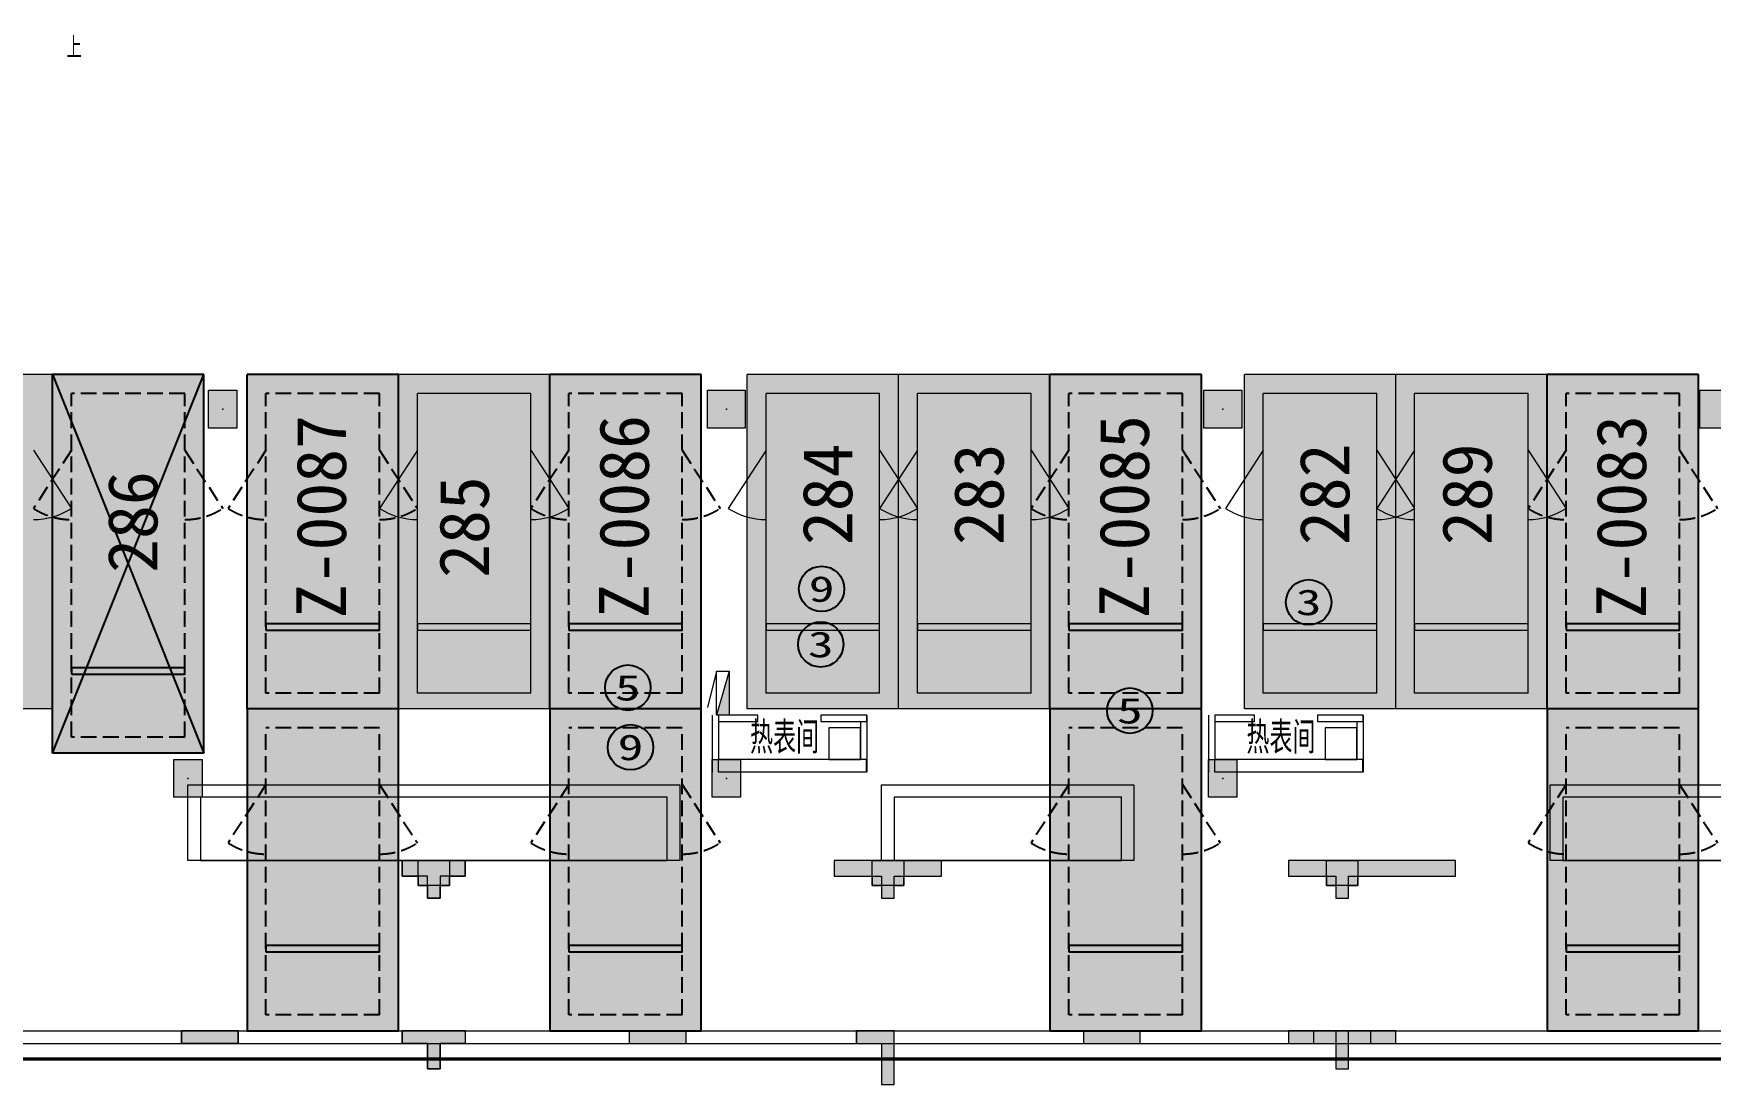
# Model space of a CAD drawing. Extents: x -264757 to 1033689, y 4049843 to 4347093.
# Drawn here: x -84118 to -57534, y 4071358 to 4088010 of the extents above; entities that cross this region are included whole.
import ezdxf
from ezdxf.enums import TextEntityAlignment as Align

# ---------------------------------------------------------------- set-up
doc = ezdxf.new("R2010")
doc.units = 0
doc.header["$LTSCALE"] = 1000
doc.header["$MEASUREMENT"] = 0
doc.linetypes.add('AX-01DK-PB01$1$A-001-车位参照B1$0$A-001-车位参照B1$0$A-001-车位参照B1$0$A-H4-001-基本图形$0$A-001-车位B1$0$DASH', pattern=[0.35, 0.25, -0.1])
doc.linetypes.add('DASH', pattern=[0.35, 0.25, -0.1])
for name, color, linetype in [('不利因素1-紧邻消火栓', 7, 'Continuous'), ('不利因素3-紧邻房间出入口', 7, 'Continuous'), ('不利因素5-单面靠墙', 7, 'Continuous'), ('大车位', 7, 'Continuous'), ('子母车位', 7, 'Continuous'), ('普通车位', 7, 'Continuous')]:
    doc.layers.add(name, color=color, linetype=linetype)
doc.layers.add('无关图层', color=8, linetype='Continuous', lineweight=0)
doc.layers.add('车位归属楼栋范围线', color=7, linetype='Continuous', true_color=0x19e6c7)
doc.styles.add('AX-01DK-PB01$0$AX-001DK-01-PP01$0$AX-001DK-01-PP01$0$_TCH_DIM', font='SIMPLEX', dxfattribs={"bigfont": 'GBCBIG'})
doc.styles.add('AX-01DK-PB01$1$AX-001DK-01-PB01-02$0$Standard', font='gbenor.shx', dxfattribs={"bigfont": 'gbcbig.shx'})
doc.styles.add('AX-ACK-BIANH1$0$黑体', font='simhei.ttf')
doc.styles.add('SX-ACK-PB01-WNC-ALL$0$黑体', font='simhei.ttf')
doc.styles.add('黑体', font='simhei.ttf')

# ---------------------------------------------------------------- blocks, each defined once
blk = doc.blocks.new('20200722.21175556')
at = {"layer": '不利因素1-紧邻消火栓', "true_color": 0x3c6a45}
h = blk.add_hatch(color=97, dxfattribs=at)
h.dxf.hatch_style = 1
edge = h.paths.add_edge_path()
edge.add_arc((360, 360), 360, 0, 360)
at = {"layer": '不利因素1-紧邻消火栓'}
blk.add_circle((360, 360), 360, dxfattribs=at)
at = {"layer": '不利因素1-紧邻消火栓', "style": '黑体', "width": 1.390625}
blk.add_text('9', height=407, dxfattribs=at).set_placement((156, 156), (564, 156), align=Align.FIT)
blk = doc.blocks.new('SX-ACK-PB01-WNC-ALL$0$20200722.21182536')
at = {"layer": '不利因素3-紧邻房间出入口', "true_color": 0xe4d218}
h = blk.add_hatch(color=52, dxfattribs=at)
h.dxf.hatch_style = 1
edge = h.paths.add_edge_path()
edge.add_arc((360, 360), 360, 0, 360)
at = {"layer": '不利因素3-紧邻房间出入口'}
blk.add_circle((360, 360), 360, dxfattribs=at)
at = {"layer": '不利因素3-紧邻房间出入口', "style": 'SX-ACK-PB01-WNC-ALL$0$黑体', "width": 1.390625}
blk.add_text('3', height=407, dxfattribs=at).set_placement((156, 156), (564, 156), align=Align.FIT)
blk = doc.blocks.new('SX-ACK-PB01-WNC-ALL$0$20200722.21183209')
at = {"layer": '不利因素5-单面靠墙', "true_color": 0x6d711d}
h = blk.add_hatch(color=66, dxfattribs=at)
h.dxf.hatch_style = 1
edge = h.paths.add_edge_path()
edge.add_arc((360, 360), 360, 0, 360)
at = {"layer": '不利因素5-单面靠墙'}
blk.add_circle((360, 360), 360, dxfattribs=at)
at = {"layer": '不利因素5-单面靠墙', "style": 'SX-ACK-PB01-WNC-ALL$0$黑体', "width": 1.390625}
blk.add_text('5', height=407, dxfattribs=at).set_placement((156, 156), (564, 156), align=Align.FIT)
blk = doc.blocks.new('SX-CK-PB001-WNC$1$20211103.13313578')
at = {"layer": '无关图层'}
h = blk.add_hatch(color=256, dxfattribs=at)
h.dxf.hatch_style = 1
h.paths.add_polyline_path([(0, 600), (450, 600), (450, 0), (0, 0)])
blk.add_lwpolyline([(0, 600), (450, 600), (450, 0), (0, 0)], close=True, dxfattribs=at)
blk.add_point((225, 300), dxfattribs=at)
blk = doc.blocks.new('PX-03CK-XHS$1$$TWTSYS$00000508')
at = {"layer": '无关图层'}
for p, q in [((-0.5, 0.5), (0.324, 1.224)), ((-0.5, 0.5), (-0.5, -0.5)), ((-0.5, -0.5), (0.5, 0.5)), ((0.5, 0.5), (-0.5, 0.5)), ((0.5, -0.5), (0.5, 0.5)), ((-0.5, -0.5), (0.5, -0.5))]:
    blk.add_line(p, q, dxfattribs=at)
blk.add_solid([(0.5, -0.5), (0.5, 0.5), (-0.5, -0.5)], dxfattribs=at)
blk = doc.blocks.new('A$C7e5eb487')
at = {"layer": '普通车位', "true_color": 0xf18f8e}
h = blk.add_hatch(color=11, dxfattribs=at)
h.dxf.hatch_style = 1
h.paths.add_polyline_path([(2400, 0), (2400, -5300), (0, -5300), (0, 0)])
blk = doc.blocks.new('A$C741380cb')
at = {"layer": '子母车位', "true_color": 0x0617f9}
h = blk.add_hatch(color=5, dxfattribs=at)
h.dxf.hatch_style = 1
h.paths.add_polyline_path([(2400, 0), (2400, -10400), (0, -10400), (0, 0)])

msp = doc.modelspace()

# ---------------------------------------------------------------- hatches: boundary and pattern name
at = {"layer": '大车位', "true_color": 0xe806f9}
h = msp.add_hatch(color=6, dxfattribs=at)
h.dxf.hatch_style = 1
h.paths.add_polyline_path([(-81418.3, 4082608.5), (-81418.3, 4076608.5), (-83818.3, 4076608.5), (-83818.3, 4082608.5)])
at = {"layer": '无关图层'}
h = msp.add_hatch(color=256, dxfattribs=at)
h.dxf.hatch_style = 1
h.paths.add_polyline_path([(-73434.6, 4082358), (-72834.6, 4082358), (-72834.6, 4081758), (-73434.6, 4081758)])
h = msp.add_hatch(color=256, dxfattribs=at)
h.dxf.hatch_style = 1
h.paths.add_polyline_path([(-65564.6, 4082358), (-64964.6, 4082358), (-64964.6, 4081758), (-65564.6, 4081758)])
h = msp.add_hatch(color=256, dxfattribs=at)
h.dxf.hatch_style = 1
h.paths.add_polyline_path([(-57704.6, 4082358), (-57104.6, 4082358), (-57104.6, 4081758), (-57704.6, 4081758)])
at = {"layer": '无关图层', "ltscale": 0.5}
h = msp.add_hatch(color=256, dxfattribs=at)
h.dxf.hatch_style = 1
h.paths.add_polyline_path([(-77673.1, 4074658), (-77673.1, 4074308), (-77873.1, 4074308), (-77873.1, 4074658), (-78273.1, 4074658), (-78273.1, 4074908), (-77273.1, 4074908), (-77273.1, 4074658)])
h = msp.add_hatch(color=256, dxfattribs=at)
h.dxf.hatch_style = 1
h.paths.add_polyline_path([(-78023.1, 4074908), (-77523.1, 4074908), (-77523.1, 4074508), (-78023.1, 4074508)])
h = msp.add_hatch(color=256, dxfattribs=at)
h.dxf.hatch_style = 1
h.paths.add_polyline_path([(-71423.1, 4074658), (-70673.1, 4074658), (-70673.1, 4074308), (-70473.1, 4074308), (-70473.1, 4074658), (-69723.1, 4074658), (-69723.1, 4074908), (-71423.1, 4074908)])
h = msp.add_hatch(color=256, dxfattribs=at)
h.dxf.hatch_style = 1
h.paths.add_polyline_path([(-70823.1, 4074908), (-70323.1, 4074908), (-70323.1, 4074508), (-70823.1, 4074508)])
h = msp.add_hatch(color=256, dxfattribs=at)
h.dxf.hatch_style = 1
h.paths.add_polyline_path([(-63473.1, 4074658), (-63473.1, 4074308), (-63273.1, 4074308), (-63273.1, 4074658), (-61573.1, 4074658), (-61573.1, 4074908), (-64223.1, 4074908), (-64223.1, 4074658)])
h = msp.add_hatch(color=256, dxfattribs=at)
h.dxf.hatch_style = 1
h.paths.add_polyline_path([(-63623.1, 4074908), (-63123.1, 4074908), (-63123.1, 4074508), (-63623.1, 4074508)])
h = msp.add_hatch(color=256, dxfattribs=at)
h.dxf.hatch_style = 1
h.paths.add_polyline_path([(-80873.1, 4072208), (-80873.1, 4072008), (-81773.1, 4072008), (-81773.1, 4072208)])
h = msp.add_hatch(color=256, dxfattribs=at)
h.dxf.hatch_style = 1
h.paths.add_polyline_path([(-77273.1, 4072008), (-77673.1, 4072008), (-77673.1, 4071608), (-77873.1, 4071608), (-77873.1, 4072008), (-78273.1, 4072008), (-78273.1, 4072208), (-77273.1, 4072208)])
h = msp.add_hatch(color=256, dxfattribs=at)
h.dxf.hatch_style = 1
h.paths.add_polyline_path([(-74673.1, 4072208), (-74673.1, 4072008), (-73773.1, 4072008), (-73773.1, 4072208)])
h = msp.add_hatch(color=256, dxfattribs=at)
h.dxf.hatch_style = 1
h.paths.add_polyline_path([(-70673.1, 4071358), (-70473.1, 4071358), (-70473.1, 4072208), (-71073.1, 4072208), (-71073.1, 4072008), (-70673.1, 4072008)])
h = msp.add_hatch(color=256, dxfattribs=at)
h.dxf.hatch_style = 1
h.paths.add_polyline_path([(-67473.1, 4072208), (-67473.1, 4072008), (-66573.1, 4072008), (-66573.1, 4072208)])
h = msp.add_hatch(color=256, dxfattribs=at)
h.dxf.hatch_style = 1
h.paths.add_polyline_path([(-64223.1, 4072008), (-63473.1, 4072008), (-63473.1, 4071608), (-63273.1, 4071608), (-63273.1, 4072008), (-62523.1, 4072008), (-62523.1, 4072208), (-64223.1, 4072208)])
h = msp.add_hatch(color=256, dxfattribs=at)
h.dxf.hatch_style = 1
h.paths.add_polyline_path([(-64223.1, 4072008), (-63823.1, 4072008), (-63823.1, 4072208), (-64223.1, 4072208)])
h = msp.add_hatch(color=256, dxfattribs=at)
h.dxf.hatch_style = 1
h.paths.add_polyline_path([(-63273.1, 4072008), (-63273.1, 4072208), (-63473.1, 4072208), (-63473.1, 4071608), (-63273.1, 4071608)])
h = msp.add_hatch(color=256, dxfattribs=at)
h.dxf.hatch_style = 1
h.paths.add_polyline_path([(-62523.1, 4072208), (-62923.1, 4072208), (-62923.1, 4072008), (-62523.1, 4072008)])

# ---------------------------------------------------------------- linework, layer by layer
at = {"layer": '大车位', "color": 83}
for p, q in [((-83818.3, 4076608.5, 0), (-83818.3, 4082608.5, 0)), ((-81418.3, 4082608.5, 0), (-83818.3, 4082608.5, 0)), ((-81418.3, 4076608.5, 0), (-81418.3, 4082608.5, 0)), ((-81418.3, 4076608.5, 0), (-83818.3, 4076608.5, 0))]:
    msp.add_line(p, q, dxfattribs=at)
at = {"layer": '大车位', "color": 8, "linetype": 'AX-01DK-PB01$1$A-001-车位参照B1$0$A-001-车位参照B1$0$A-001-车位参照B1$0$A-H4-001-基本图形$0$A-001-车位B1$0$DASH'}
for p, q in [((-81718.3, 4082308.5, 0), (-83518.3, 4082308.5, 0)), ((-83518.3, 4076858.5, 0), (-83518.3, 4082308.5, 0)), ((-81718.3, 4076858.5, 0), (-81718.3, 4082308.5, 0)), ((-81718.3, 4076858.5, 0), (-83518.3, 4076858.5, 0))]:
    msp.add_line(p, q, dxfattribs=at)
at = {"layer": '大车位', "color": 83, "elevation": 0}
for points in [[(-83818.3, 4082608.5), (-81418.3, 4076608.5)], [(-83818.3, 4076608.5), (-81418.3, 4082608.5)]]:
    msp.add_lwpolyline(points, dxfattribs=at)
at = {"layer": '大车位', "linetype": 'AX-01DK-PB01$1$A-001-车位参照B1$0$A-001-车位参照B1$0$A-001-车位参照B1$0$A-H4-001-基本图形$0$A-001-车位B1$0$DASH', "elevation": 0}
for points in [[(-83518.3, 4081408.5), (-84118.3, 4080486.5)], [(-81718.3, 4081408.5), (-81118.3, 4080486.5)]]:
    msp.add_lwpolyline(points, dxfattribs=at)
at = {"layer": '大车位', "elevation": 0}
msp.add_lwpolyline([(-83518.3, 4077858.5), (-81718.3, 4077858.5), (-81718.3, 4077958.5), (-83518.3, 4077958.5)], close=True, dxfattribs=at)
at = {"layer": '大车位', "linetype": 'AX-01DK-PB01$1$A-001-车位参照B1$0$A-001-车位参照B1$0$A-001-车位参照B1$0$A-H4-001-基本图形$0$A-001-车位B1$0$DASH'}
for centre, start, end in [((-83518.3, 4081408.5, 0), 236.94427, 270), ((-81718.3, 4081408.5, 0), 270, 303.05573)]:
    msp.add_arc(centre, 1100, start, end, dxfattribs=at)
at = {"layer": '子母车位', "color": 83}
for p, q in [((-80733.5, 4077308.5, 0), (-80733.5, 4082608.5, 0)), ((-78333.5, 4082608.5, 0), (-80733.5, 4082608.5, 0)), ((-78333.5, 4077308.5, 0), (-78333.5, 4082608.5, 0)), ((-75933.5, 4077308.5, 0), (-75933.5, 4082608.5, 0)), ((-73533.5, 4082608.5, 0), (-75933.5, 4082608.5, 0)), ((-73533.5, 4077308.5, 0), (-73533.5, 4082608.5, 0)), ((-68004.4, 4077308.5, 0), (-68004.4, 4082608.5)), ((-65604.4, 4082608.5), (-68004.4, 4082608.5)), ((-65604.4, 4077308.5, 0), (-65604.4, 4082608.5)), ((-60123.2, 4077308.5, 0), (-60123.2, 4082608.5)), ((-57723.2, 4082608.5), (-60123.2, 4082608.5)), ((-57723.2, 4077308.5, 0), (-57723.2, 4082608.5)), ((-78333.5, 4077308.5, 0), (-80733.5, 4077308.5, 0)), ((-73533.5, 4077308.5, 0), (-75933.5, 4077308.5, 0)), ((-65604.4, 4077308.5, 0), (-68004.4, 4077308.5, 0)), ((-57723.2, 4077308.5, 0), (-60123.2, 4077308.5, 0))]:
    msp.add_line(p, q, dxfattribs=at)
at = {"layer": '子母车位', "color": 8, "linetype": 'AX-01DK-PB01$1$A-001-车位参照B1$0$A-001-车位参照B1$0$A-001-车位参照B1$0$A-H4-001-基本图形$0$A-001-车位B1$0$DASH'}
for p, q in [((-78633.5, 4082308.5, 0), (-80433.5, 4082308.5, 0)), ((-80433.5, 4077558.5, 0), (-80433.5, 4082308.5, 0)), ((-78633.5, 4077558.5, 0), (-78633.5, 4082308.5, 0)), ((-73833.5, 4082308.5, 0), (-75633.5, 4082308.5, 0)), ((-75633.5, 4077558.5, 0), (-75633.5, 4082308.5, 0)), ((-73833.5, 4077558.5, 0), (-73833.5, 4082308.5, 0)), ((-65904.4, 4082308.5), (-67704.4, 4082308.5)), ((-67704.4, 4077558.5, 0), (-67704.4, 4082308.5)), ((-65904.4, 4077558.5, 0), (-65904.4, 4082308.5)), ((-58023.2, 4082308.5), (-59823.2, 4082308.5)), ((-59823.2, 4077558.5, 0), (-59823.2, 4082308.5)), ((-58023.2, 4077558.5, 0), (-58023.2, 4082308.5)), ((-78633.5, 4077558.5, 0), (-80433.5, 4077558.5, 0)), ((-73833.5, 4077558.5, 0), (-75633.5, 4077558.5, 0)), ((-65904.4, 4077558.5, 0), (-67704.4, 4077558.5, 0)), ((-58023.2, 4077558.5, 0), (-59823.2, 4077558.5, 0)), ((-78633.5, 4077008.5), (-80433.5, 4077008.5)), ((-80433.5, 4072458.5, 0), (-80433.5, 4077008.5)), ((-78633.5, 4072458.5, 0), (-78633.5, 4077008.5)), ((-73833.5, 4077008.5), (-75633.5, 4077008.5)), ((-75633.5, 4072458.5, 0), (-75633.5, 4077008.5)), ((-73833.5, 4072458.5, 0), (-73833.5, 4077008.5)), ((-65904.3, 4077008.5, 0), (-67704.3, 4077008.5, 0)), ((-67704.3, 4072458.5), (-67704.3, 4077008.5, 0)), ((-65904.3, 4072458.5), (-65904.3, 4077008.5, 0)), ((-58023.1, 4077008.5, 0), (-59823.1, 4077008.5, 0)), ((-59823.1, 4072458.5), (-59823.1, 4077008.5, 0)), ((-58023.1, 4072458.5), (-58023.1, 4077008.5, 0)), ((-78633.5, 4072458.5, 0), (-80433.5, 4072458.5, 0)), ((-73833.5, 4072458.5, 0), (-75633.5, 4072458.5, 0)), ((-65904.3, 4072458.5), (-67704.3, 4072458.5)), ((-58023.1, 4072458.5), (-59823.1, 4072458.5))]:
    msp.add_line(p, q, dxfattribs=at)
at = {"layer": '子母车位', "linetype": 'AX-01DK-PB01$1$A-001-车位参照B1$0$A-001-车位参照B1$0$A-001-车位参照B1$0$A-H4-001-基本图形$0$A-001-车位B1$0$DASH', "elevation": 0}
for points in [[(-80433.5, 4081408.5), (-81033.5, 4080486.5)], [(-78633.5, 4081408.5), (-78033.5, 4080486.5)], [(-75633.5, 4081408.5), (-76233.5, 4080486.5)], [(-73833.5, 4081408.5), (-73233.5, 4080486.5)], [(-67704.4, 4081408.5), (-68304.4, 4080486.5)], [(-65904.4, 4081408.5), (-65304.4, 4080486.5)], [(-59823.2, 4081408.5), (-60423.2, 4080486.5)], [(-58023.2, 4081408.5), (-57423.2, 4080486.5)], [(-80433.5, 4076108.5), (-81033.5, 4075186.5)], [(-78633.5, 4076108.5), (-78033.5, 4075186.5)], [(-75633.5, 4076108.5), (-76233.5, 4075186.5)], [(-73833.5, 4076108.5), (-73233.5, 4075186.5)], [(-67704.3, 4076108.5), (-68304.3, 4075186.5)], [(-65904.3, 4076108.5), (-65304.3, 4075186.5)]]:
    msp.add_lwpolyline(points, dxfattribs=at)
at = {"layer": '子母车位', "elevation": 0}
for points in [[(-80433.5, 4078558.5), (-78633.5, 4078558.5), (-78633.5, 4078658.5), (-80433.5, 4078658.5)], [(-75633.5, 4078558.5), (-73833.5, 4078558.5), (-73833.5, 4078658.5), (-75633.5, 4078658.5)], [(-67704.4, 4078558.5), (-65904.4, 4078558.5), (-65904.4, 4078658.5), (-67704.4, 4078658.5)], [(-59823.2, 4078558.5), (-58023.2, 4078558.5), (-58023.2, 4078658.5), (-59823.2, 4078658.5)], [(-80433.5, 4073458.5), (-78633.5, 4073458.5), (-78633.5, 4073558.5), (-80433.5, 4073558.5)], [(-75633.5, 4073458.5), (-73833.5, 4073458.5), (-73833.5, 4073558.5), (-75633.5, 4073558.5)], [(-67704.3, 4073458.5), (-65904.3, 4073458.5), (-65904.3, 4073558.5), (-67704.3, 4073558.5)]]:
    msp.add_lwpolyline(points, close=True, dxfattribs=at)
at = {"layer": '子母车位', "color": 83, "elevation": 0}
for points in [[(-80733.5, 4072208.5), (-78333.5, 4072208.5), (-78333.5, 4077308.5), (-80733.5, 4077308.5)], [(-75933.5, 4072208.5), (-73533.5, 4072208.5), (-73533.5, 4077308.5), (-75933.5, 4077308.5)], [(-68004.3, 4072208.5), (-65604.3, 4072208.5), (-65604.4, 4077308.5), (-68004.4, 4077308.5)]]:
    msp.add_lwpolyline(points, close=True, dxfattribs=at)
at = {"layer": '子母车位', "color": 83}
msp.add_lwpolyline([(-60123.1, 4072208.5), (-57723.1, 4072208.5), (-57723.1, 4077308.5), (-60123.1, 4077308.5)], close=True, dxfattribs=at)
at = {"layer": '子母车位', "linetype": 'AX-01DK-PB01$1$A-001-车位参照B1$0$A-001-车位参照B1$0$A-001-车位参照B1$0$A-H4-001-基本图形$0$A-001-车位B1$0$DASH'}
for points in [[(-59823.1, 4076108.5), (-60423.1, 4075186.5)], [(-58023.1, 4076108.5), (-57423.1, 4075186.5)]]:
    msp.add_lwpolyline(points, dxfattribs=at)
at = {"layer": '子母车位'}
msp.add_lwpolyline([(-59823.1, 4073458.5), (-58023.1, 4073458.5), (-58023.1, 4073558.5), (-59823.1, 4073558.5)], close=True, dxfattribs=at)
at = {"layer": '子母车位', "linetype": 'AX-01DK-PB01$1$A-001-车位参照B1$0$A-001-车位参照B1$0$A-001-车位参照B1$0$A-H4-001-基本图形$0$A-001-车位B1$0$DASH'}
for centre, start, end in [((-80433.5, 4081408.5, 0), 236.94427, 270), ((-78633.5, 4081408.5, 0), 270, 303.05573), ((-75633.5, 4081408.5, 0), 236.94427, 270), ((-73833.5, 4081408.5, 0), 270, 303.05573), ((-67704.4, 4081408.5), 236.94427, 270), ((-65904.4, 4081408.5), 270, 303.05573), ((-59823.2, 4081408.5), 236.94427, 270), ((-58023.2, 4081408.5), 270, 303.05573), ((-80433.5, 4076108.5), 236.94427, 270), ((-78633.5, 4076108.5), 270, 303.05573), ((-75633.5, 4076108.5), 236.94427, 270), ((-73833.5, 4076108.5), 270, 303.05573), ((-67704.3, 4076108.5, 0), 236.94427, 270), ((-65904.3, 4076108.5, 0), 270, 303.05573), ((-59823.1, 4076108.5, 0), 236.94427, 270), ((-58023.1, 4076108.5, 0), 270, 303.05573)]:
    msp.add_arc(centre, 1100, start, end, dxfattribs=at)
at = {"layer": '无关图层'}
for p, q in [((-83818.3, 4082608.5, 0), (-86218.3, 4082608.5, 0)), ((-83818.3, 4077308.5, 0), (-83818.3, 4082608.5, 0)), ((-78333.5, 4077308.5, 0), (-78333.5, 4082608.5)), ((-75933.5, 4082608.5), (-78333.5, 4082608.5)), ((-75933.5, 4077308.5, 0), (-75933.5, 4082608.5)), ((-72804.4, 4077308.5, 0), (-72804.4, 4082608.5)), ((-70404.4, 4082608.5), (-72804.4, 4082608.5)), ((-70404.4, 4077308.5, 0), (-70404.4, 4082608.5)), ((-68004.4, 4082608.5), (-70404.4, 4082608.5)), ((-70404.4, 4077308.5, 0), (-70404.4, 4082608.5)), ((-68004.4, 4077308.5, 0), (-68004.4, 4082608.5)), ((-64923.2, 4077308.4, 0), (-64923.2, 4082608.4)), ((-62523.2, 4082608.4), (-64923.2, 4082608.4)), ((-62523.2, 4077308.4, 0), (-62523.2, 4082608.4)), ((-60123.2, 4082608.4), (-62523.2, 4082608.4)), ((-62523.2, 4077308.4, 0), (-62523.2, 4082608.4)), ((-60123.2, 4077308.4, 0), (-60123.2, 4082608.4)), ((-76233.5, 4082308.5), (-78033.5, 4082308.5)), ((-78033.5, 4077558.5, 0), (-78033.5, 4082308.5)), ((-76233.5, 4077558.5, 0), (-76233.5, 4082308.5)), ((-70704.4, 4082308.5), (-72504.4, 4082308.5)), ((-72504.4, 4077558.5, 0), (-72504.4, 4082308.5)), ((-70704.4, 4077558.5, 0), (-70704.4, 4082308.5)), ((-68304.4, 4082308.5), (-70104.4, 4082308.5)), ((-70104.4, 4077558.5, 0), (-70104.4, 4082308.5)), ((-68304.4, 4077558.5, 0), (-68304.4, 4082308.5)), ((-62823.2, 4082308.4), (-64623.2, 4082308.4)), ((-64623.2, 4077558.4, 0), (-64623.2, 4082308.4)), ((-62823.2, 4077558.4, 0), (-62823.2, 4082308.4)), ((-60423.2, 4082308.4), (-62223.2, 4082308.4)), ((-62223.2, 4077558.4, 0), (-62223.2, 4082308.4)), ((-60423.2, 4077558.4, 0), (-60423.2, 4082308.4)), ((-83818.3, 4077308.5, 0), (-86218.3, 4077308.5, 0)), ((-75933.5, 4077308.5, 0), (-78333.5, 4077308.5, 0)), ((-76233.5, 4077558.5, 0), (-78033.5, 4077558.5, 0)), ((-70404.4, 4077308.5, 0), (-72804.4, 4077308.5, 0)), ((-70704.4, 4077558.5, 0), (-72504.4, 4077558.5, 0)), ((-68004.4, 4077308.5, 0), (-70404.4, 4077308.5, 0)), ((-68304.4, 4077558.5, 0), (-70104.4, 4077558.5, 0)), ((-62523.2, 4077308.4, 0), (-64923.2, 4077308.4, 0)), ((-62823.2, 4077558.4, 0), (-64623.2, 4077558.4, 0)), ((-60123.2, 4077308.4, 0), (-62523.2, 4077308.4, 0)), ((-60423.2, 4077558.4, 0), (-62223.2, 4077558.4, 0)), ((-73359.6, 4077208), (-73359.6, 4076308)), ((-72634.6, 4077208), (-73259.6, 4077208)), ((-73259.6, 4077208), (-73259.6, 4077108)), ((-73259.6, 4077108), (-73259.6, 4076508)), ((-73259.6, 4077108), (-72634.6, 4077108)), ((-72634.6, 4077108), (-72634.6, 4077208)), ((-70909.6, 4077208), (-71634.6, 4077208)), ((-71634.6, 4077208), (-71634.6, 4077108)), ((-71634.6, 4077108), (-70909.6, 4077108)), ((-71009.6, 4077108), (-71009.6, 4076508)), ((-70909.6, 4077208), (-70909.6, 4076308)), ((-70909.6, 4077108), (-70909.6, 4077208)), ((-65489.6, 4077208), (-65489.6, 4076308)), ((-64764.6, 4077208), (-65389.6, 4077208)), ((-65389.6, 4077208), (-65389.6, 4077108)), ((-65389.6, 4077108), (-65389.6, 4076508)), ((-65389.6, 4077108), (-64764.6, 4077108)), ((-64764.6, 4077108), (-64764.6, 4077208)), ((-63039.6, 4077208), (-63764.6, 4077208)), ((-63764.6, 4077208), (-63764.6, 4077108)), ((-63764.6, 4077108), (-63039.6, 4077108)), ((-63139.6, 4077108), (-63139.6, 4076508)), ((-63039.6, 4077208), (-63039.6, 4076308)), ((-63039.6, 4077108), (-63039.6, 4077208)), ((-70915.5, 4076508), (-73259.6, 4076508)), ((-73259.6, 4076308), (-73259.6, 4076508)), ((-70915.5, 4076308), (-73259.6, 4076308)), ((-70915.5, 4076308), (-70915.5, 4076508)), ((-63045.5, 4076508), (-65389.6, 4076508)), ((-65389.6, 4076308), (-65389.6, 4076508)), ((-63045.5, 4076308), (-65389.6, 4076308)), ((-63045.5, 4076308), (-63045.5, 4076508)), ((-91973.1, 4072208), (-56323.1, 4072208)), ((-91973.1, 4072008), (-56323.1, 4072008))]:
    msp.add_line(p, q, dxfattribs=at)
for points in [[(-73434.6, 4082358), (-72834.6, 4082358), (-72834.6, 4081758), (-73434.6, 4081758)], [(-65564.6, 4082358), (-64964.6, 4082358), (-64964.6, 4081758), (-65564.6, 4081758)], [(-57704.6, 4082358), (-57104.6, 4082358), (-57104.6, 4081758), (-57704.6, 4081758)], [(-71009.6, 4076508), (-71009.6, 4077008), (-71509.6, 4077008), (-71509.6, 4076508)], [(-63139.6, 4076508), (-63139.6, 4077008), (-63639.6, 4077008), (-63639.6, 4076508)], [(-73873.1, 4074908), (-81673.1, 4074908), (-81673.1, 4076108), (-73873.1, 4076108)], [(-66673.1, 4074908), (-70673.1, 4074908), (-70673.1, 4076108), (-66673.1, 4076108)], [(-56073.1, 4074908), (-60073.1, 4074908), (-60073.1, 4076108), (-56073.1, 4076108)], [(-81473.1, 4074908), (-74073.1, 4074908), (-74073.1, 4075908), (-81473.1, 4075908)], [(-70473.1, 4074908), (-66873.1, 4074908), (-66873.1, 4075908), (-70473.1, 4075908)], [(-59873.1, 4074908), (-56273.1, 4074908), (-56273.1, 4075908), (-59873.1, 4075908)], [(-77273.1, 4074658), (-77673.1, 4074658), (-77673.1, 4074308), (-77873.1, 4074308), (-77873.1, 4074658), (-78273.1, 4074658), (-78273.1, 4074908), (-77273.1, 4074908)], [(-77673.1, 4074308), (-77673.1, 4074508), (-77523.1, 4074508), (-77523.1, 4074658), (-77273.1, 4074658), (-77273.1, 4074908), (-78273.1, 4074908), (-78273.1, 4074658), (-78023.1, 4074658), (-78023.1, 4074508), (-77873.1, 4074508), (-77873.1, 4074308)], [(-78023.1, 4074908), (-77523.1, 4074908), (-77523.1, 4074508), (-78023.1, 4074508)], [(-71423.1, 4074658), (-70673.1, 4074658), (-70673.1, 4074308), (-70473.1, 4074308), (-70473.1, 4074658), (-69723.1, 4074658), (-69723.1, 4074908), (-71423.1, 4074908)], [(-70473.1, 4074308), (-70473.1, 4074508), (-70323.1, 4074508), (-70323.1, 4074658), (-69723.1, 4074658), (-69723.1, 4074908), (-71423.1, 4074908), (-71423.1, 4074658), (-70823.1, 4074658), (-70823.1, 4074508), (-70673.1, 4074508), (-70673.1, 4074308)], [(-70823.1, 4074908), (-70323.1, 4074908), (-70323.1, 4074508), (-70823.1, 4074508)], [(-64223.1, 4074658), (-63473.1, 4074658), (-63473.1, 4074308), (-63273.1, 4074308), (-63273.1, 4074658), (-61573.1, 4074658), (-61573.1, 4074908), (-64223.1, 4074908)], [(-63273.1, 4074308), (-63273.1, 4074508), (-63123.1, 4074508), (-63123.1, 4074658), (-61573.1, 4074658), (-61573.1, 4074908), (-64223.1, 4074908), (-64223.1, 4074658), (-63623.1, 4074658), (-63623.1, 4074508), (-63473.1, 4074508), (-63473.1, 4074308)], [(-63623.1, 4074908), (-63123.1, 4074908), (-63123.1, 4074508), (-63623.1, 4074508)], [(-80873.1, 4072208), (-80873.1, 4072008), (-81773.1, 4072008), (-81773.1, 4072208)], [(-81773.1, 4072008), (-80873.1, 4072008), (-80873.1, 4072208), (-81773.1, 4072208), (-81773.1, 4072008)], [(-77673.1, 4072008), (-77271.1, 4072008), (-77271.1, 4072208), (-78275.1, 4072208), (-78275.1, 4072008), (-77873.1, 4072008), (-77873.1, 4071608), (-77673.1, 4071608), (-77673.1, 4072008)], [(-77273.1, 4072008), (-77673.1, 4072008), (-77673.1, 4071608), (-77873.1, 4071608), (-77873.1, 4072008), (-78273.1, 4072008), (-78273.1, 4072208), (-77273.1, 4072208)], [(-74673.1, 4072208), (-74673.1, 4072008), (-73773.1, 4072008), (-73773.1, 4072208)], [(-74673.1, 4072008), (-73773.1, 4072008), (-73773.1, 4072208), (-74673.1, 4072208), (-74673.1, 4072008)], [(-70473.1, 4072208), (-71075.1, 4072208), (-71075.1, 4072008), (-70673.1, 4072008), (-70673.1, 4071358), (-70473.1, 4071358), (-70473.1, 4072208)], [(-70673.1, 4071358), (-70473.1, 4071358), (-70473.1, 4072208), (-71073.1, 4072208), (-71073.1, 4072008), (-70673.1, 4072008)], [(-67473.1, 4072208), (-67473.1, 4072008), (-66573.1, 4072008), (-66573.1, 4072208)], [(-67173.1, 4072008), (-66573.1, 4072008), (-66573.1, 4072208), (-67473.1, 4072208), (-67473.1, 4072008), (-67173.1, 4072008)], [(-64223.1, 4072008), (-63473.1, 4072008), (-63473.1, 4071608), (-63273.1, 4071608), (-63273.1, 4072008), (-62523.1, 4072008), (-62523.1, 4072208), (-64223.1, 4072208)], [(-64223.1, 4072008), (-63823.1, 4072008), (-63823.1, 4072208), (-64223.1, 4072208), (-64223.1, 4072008)], [(-63273.1, 4072008), (-63273.1, 4072208), (-63473.1, 4072208), (-63473.1, 4071608), (-63273.1, 4071608), (-63273.1, 4072008)], [(-62523.1, 4072208), (-62923.1, 4072208), (-62923.1, 4072008), (-62523.1, 4072008), (-62523.1, 4072208)]]:
    msp.add_lwpolyline(points, close=True, dxfattribs=at)
at = {"layer": '无关图层', "elevation": 0}
for points in [[(-84118.3, 4081408.5), (-83518.3, 4080486.5)], [(-78033.5, 4081408.5), (-78633.5, 4080486.5)], [(-76233.5, 4081408.5), (-75633.5, 4080486.5)], [(-72504.4, 4081408.5), (-73104.4, 4080486.5)], [(-70104.4, 4081408.5), (-70704.4, 4080486.5)], [(-70704.4, 4081408.5), (-70104.4, 4080486.5)], [(-68304.4, 4081408.5), (-67704.4, 4080486.5)], [(-64623.2, 4081408.4), (-65223.2, 4080486.5)], [(-62223.2, 4081408.4), (-62823.2, 4080486.5)], [(-62823.2, 4081408.4), (-62223.2, 4080486.5)], [(-60423.2, 4081408.4), (-59823.2, 4080486.5)]]:
    msp.add_lwpolyline(points, dxfattribs=at)
for points in [[(-78033.5, 4078558.5), (-76233.5, 4078558.5), (-76233.5, 4078658.5), (-78033.5, 4078658.5)], [(-72504.4, 4078558.5), (-70704.4, 4078558.5), (-70704.4, 4078658.5), (-72504.4, 4078658.5)], [(-70104.4, 4078558.5), (-68304.4, 4078558.5), (-68304.4, 4078658.5), (-70104.4, 4078658.5)], [(-64623.2, 4078558.4), (-62823.2, 4078558.4), (-62823.2, 4078658.4), (-64623.2, 4078658.4)], [(-62223.2, 4078558.4), (-60423.2, 4078558.4), (-60423.2, 4078658.4), (-62223.2, 4078658.4)]]:
    msp.add_lwpolyline(points, close=True, dxfattribs=at)
at = {"layer": '无关图层'}
for centre, start, end in [((-84118.3, 4081408.5, 0), 270, 303.05573), ((-78033.5, 4081408.5), 236.94427, 270), ((-76233.5, 4081408.5), 270, 303.05573), ((-72504.4, 4081408.5), 236.94427, 270), ((-70104.4, 4081408.5), 236.94427, 270), ((-70704.4, 4081408.5), 270, 303.05573), ((-68304.4, 4081408.5), 270, 303.05573), ((-64623.2, 4081408.4), 236.94427, 270), ((-62223.2, 4081408.4), 236.94427, 270), ((-62823.2, 4081408.4), 270, 303.05573), ((-60423.2, 4081408.4), 270, 303.05573)]:
    msp.add_arc(centre, 1100, start, end, dxfattribs=at)
for p in [(-73134.6, 4082058), (-65264.6, 4082058)]:
    msp.add_point(p, dxfattribs=at)
at = {"layer": '车位归属楼栋范围线', "linetype": 'DASH', "ltscale": 5, "const_width": 50}
msp.add_lwpolyline([(-39983.2, 4106958), (-39983.2, 4104703.4), (-37332.2, 4104703.4), (-37332.2, 4105306.5), (-35332.2, 4105306.5), (-35332.2, 4103506.5), (-32089.6, 4103506.5), (-32089.6, 4083415.1), (-26383.2, 4083465.1), (-26384.6, 4077126.3), (-56842.7, 4077125.2), (-56842.7, 4071761), (-92294.6, 4071761)], dxfattribs=at)

# ---------------------------------------------------------------- block references
at = {"layer": '不利因素1-紧邻消火栓'}
for p in [(-71984.6, 4078849.9, 0), (-75013.9, 4076340.8)]:
    msp.add_blockref('20200722.21175556', p, dxfattribs=at)
at = {"layer": '不利因素3-紧邻房间出入口'}
for p in [(-64263.6, 4078638.5, 0), (-71998.4, 4077970.9, 0)]:
    msp.add_blockref('SX-ACK-PB01-WNC-ALL$0$20200722.21182536', p, dxfattribs=at)
at = {"layer": '不利因素5-单面靠墙'}
for p in [(-75056.3, 4077285.8), (-67098.1, 4076921.5, 0)]:
    msp.add_blockref('SX-ACK-PB01-WNC-ALL$0$20200722.21183209', p, dxfattribs=at)
at = {"layer": '子母车位'}
for p in [(-80733.5, 4082608.5, 0), (-75933.5, 4082608.5, 0), (-68004.4, 4082608.5), (-60123.2, 4082608.5)]:
    msp.add_blockref('A$C741380cb', p, dxfattribs=at)
at = {"layer": '无关图层'}
for p in [(-81344.6, 4081758), (-81894.6, 4075908), (-73359.6, 4075908), (-65489.6, 4075908)]:
    msp.add_blockref('SX-CK-PB001-WNC$1$20211103.13313578', p, dxfattribs=at)
at = {"layer": '无关图层', "xscale": 700, "yscale": -200, "zscale": 700, "rotation": 270}
msp.add_blockref('PX-03CK-XHS$1$$TWTSYS$00000508', (-73189.6, 4077558), dxfattribs=at)
at = {"layer": '普通车位'}
for p in [(-86218.3, 4082608.5, 0), (-78333.5, 4082608.5), (-72804.4, 4082608.5), (-70404.4, 4082608.5), (-64923.2, 4082608.4), (-62523.2, 4082608.4)]:
    msp.add_blockref('A$C7e5eb487', p, dxfattribs=at)

# ---------------------------------------------------------------- texts
at = {"layer": '无关图层'}
for s, height, style, p in [('上', 337.6, 'AX-01DK-PB01$0$AX-001DK-01-PP01$0$AX-001DK-01-PP01$0$_TCH_DIM', (-83597.5, 4087619.6)), ('热表间', 506.38, 'AX-01DK-PB01$1$AX-001DK-01-PB01-02$0$Standard', (-72759.1, 4076600.1)), ('热表间', 506.38, 'AX-01DK-PB01$1$AX-001DK-01-PB01-02$0$Standard', (-64889.1, 4076600.1))]:
    msp.add_text(s, height=height, dxfattribs=dict(at, style=style)).set_placement(p)
at = {"layer": '无关图层', "style": 'AX-ACK-BIANH1$0$黑体'}
for s, p in [('Z-0087', (-79164.3, 4078746.6, 0)), ('Z-0086', (-74364.2, 4078746.6, 0)), ('Z-0085', (-66435.1, 4078746.6, 0)), ('Z-0083', (-58553.9, 4078746.6)), ('284', (-71140.3, 4079905.1, 0)), ('283', (-68740.3, 4079905.1, 0)), ('282', (-63259, 4079905.1, 0)), ('289', (-61000.1, 4079905.1, 0)), ('286', (-82154.2, 4079465.4, 0)), ('285', (-76900.3, 4079385.7, 0))]:
    msp.add_text(s, height=788.61, rotation=90, dxfattribs=at).set_placement(p)

doc.saveas('drawing.dxf')
